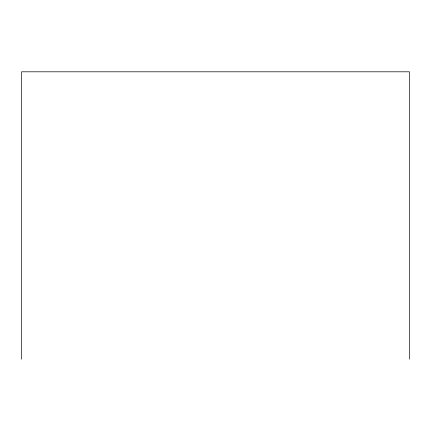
<?xml version="1.0" encoding="UTF-8"?>
<svg xmlns="http://www.w3.org/2000/svg" width="431" height="431" viewBox="0 0 431 431"><rect width="100%" height="100%" fill="white"/><g stroke="black" fill="none" stroke-linecap="round" stroke-linejoin="round"><path stroke-width="0.65" d="M409.45 359.195L409.45 71.805L21.55 71.805L21.55 359.195"/></g></svg>
